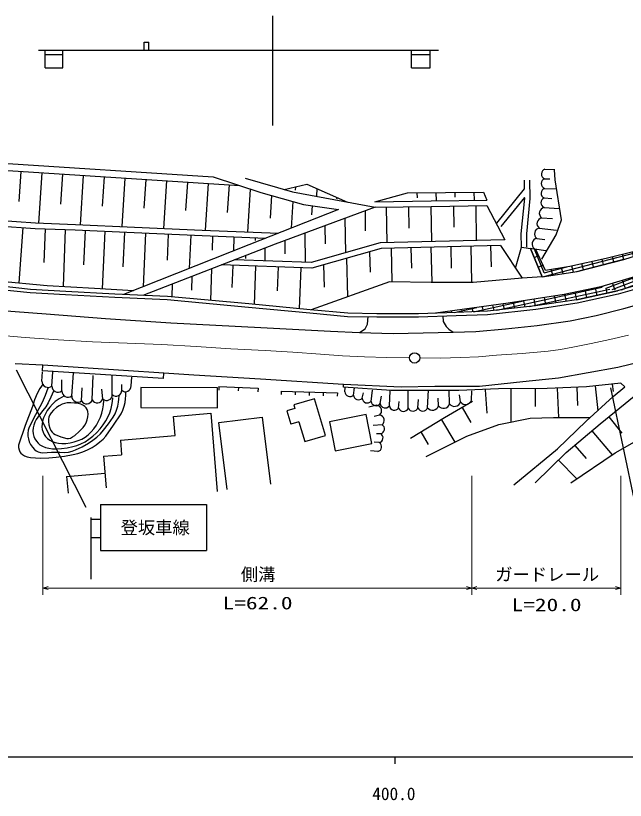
# Model space of a CAD drawing. Units: millimetres, scale not verified. Extents: x 40000 to 680000, y 20000 to 380000.
# Drawn here: x 413250 to 501255, y 198715 to 312044 of the extents above; entities that cross this region are included whole.
import ezdxf
from ezdxf.enums import TextEntityAlignment as Align

# ---------------------------------------------------------------- set-up
doc = ezdxf.new("R2010")
doc.units = ezdxf.units.MM
doc.header["$LTSCALE"] = 1000
doc.linetypes.add('CHAIN', pattern=[18.5, 12, -1.5, 3.5, -1.5])
for name, color, linetype, lineweight in [('M-BGD', 7, 'Continuous', 25), ('M-BMK', 2, 'CHAIN', 13), ('M-BMK-SRVR', 3, 'Continuous', 25), ('M-STR-HTXT', 7, 'Continuous', 13), ('M-STR-STRC', 7, 'Continuous', 25), ('M-TTL-BAND', 7, 'Continuous', 25)]:
    doc.layers.add(name, color=color, linetype=linetype, lineweight=lineweight)
doc.styles.add('ＭＳ ゴシック', font='')
doc.styles.get('ＭＳ ゴシック').set_extended_font_data('MS Gothic')

msp = doc.modelspace()

# ---------------------------------------------------------------- hatches: boundary and pattern name
at = {"layer": 'M-BGD'}
h = msp.add_hatch(dxfattribs=at)
h.set_pattern_fill('USER', color=256, style=0, pattern_type=2)
h.set_pattern_definition([(194.5237, (501026, 276847), (125.39, -484.022), []), (284.524, (501026, 276847), (2904.1, 752.34), []), (284.524, (499449, 276954), (2904.1, 752.34), [])])
h.paths.add_polyline_path([(512167, 280971), (510423, 280121), (505491, 278250), (501026, 276847), (494297, 275103), (489237, 274338), (489716, 275231), (493245, 275826), (498475, 276974), (502770, 278037), (506554, 279483), (511359, 281524)])
h = msp.add_hatch(dxfattribs=at)
h.set_pattern_fill('USER', color=256, style=0, pattern_type=2)
h.set_pattern_definition([(112.11, (489237, 274338), (-463.233, -188.19), []), (202.11, (489237, 274338), (1129.1, -2779.4), []), (202.11, (489135, 275916), (1129, -2779.4), [])])
h.paths.add_polyline_path([(489237, 274338), (487578, 278420), (488355, 278292), (489716, 275231)])
h = msp.add_hatch(dxfattribs=at)
h.set_pattern_fill('USER', color=256, style=0, pattern_type=2)
h.set_pattern_definition([(200.91, (511250, 275956), (178.45, -467.072), []), (290.91, (511250, 275956), (2802.4, 1070.7), []), (290.91, (509671, 275888), (2802.4, 1070.7), [])])
h.paths.add_polyline_path([(511250, 275956), (506511, 274145), (500110, 272293), (497707, 272891), (503532, 274615), (509152, 276789)])
h = msp.add_hatch(dxfattribs=at)
h.set_pattern_fill('USER', color=256, style=0, pattern_type=2)
h.set_pattern_definition([(192.3625, (500110, 272293), (107.048, -488.406), []), (282.363, (500110, 272293), (2930.44, 642.3), []), (282.363, (498538, 272461), (2930.44, 642.3), [])])
h.paths.add_polyline_path([(500110, 272293), (494232, 271005), (488282, 270118), (481346, 269352), (473855, 269080), (484355, 270512), (492414, 271784), (497707, 272891)])

# ---------------------------------------------------------------- linework, layer by layer
for p, q in [((450316, 312044), (450316, 296200)), ((431808, 308229), (432455, 308229)), ((431808, 307055), (431808, 308229)), ((432455, 307055), (432455, 308229)), ((416548, 307055), (474268, 307055)), ((417489, 304508), (417489, 307055)), ((417489, 306450), (420077, 306450)), ((420077, 304508), (420077, 307055)), ((470395, 304508), (470395, 307055)), ((470395, 306450), (473065, 306450)), ((473065, 304508), (473065, 307055)), ((417489, 304508), (420077, 304508)), ((470395, 304508), (473065, 304508)), ((407754, 290960), (441748, 288759)), ((409488, 289845), (445548, 287511)), ((413995, 289553), (413713, 285197)), ((417000, 289359), (416530, 282089)), ((420005, 289164), (419725, 284843)), ((489625, 289886), (491075, 289819)), ((491108, 288335), (491041, 289785)), ((423010, 288970), (422548, 281836)), ((426015, 288775), (425741, 284536)), ((429020, 288581), (428567, 281582)), ((432025, 288386), (431756, 284228)), ((435030, 288192), (434586, 281329)), ((438035, 287997), (437771, 283920)), ((441748, 288759), (448642, 286495)), ((446393, 288564), (453200, 286604)), ((486706, 287045), (486685, 288285)), ((487529, 285658), (487485, 288298)), ((489599, 288495), (490367, 288504)), ((492053, 282569), (491108, 288335)), ((441040, 287803), (440605, 281075)), ((444045, 287608), (443786, 283613)), ((447095, 287003), (446692, 280783)), ((452030, 286941), (455269, 287693)), ((453650, 287317), (453618, 286826)), ((455269, 287693), (461133, 285119)), ((456735, 287049), (456667, 286001)), ((482731, 282077), (486706, 287045)), ((489574, 287104), (491344, 287054)), ((448642, 286495), (454779, 284752)), ((450176, 286059), (449966, 282820)), ((453200, 286604), (465125, 284371)), ((459667, 285762), (459577, 285557)), ((465114, 285171), (469807, 286451)), ((469807, 286451), (480772, 286578)), ((471178, 286467), (471186, 285744)), ((473919, 286499), (473933, 285303)), ((476660, 286530), (476668, 285819)), ((479401, 286562), (479415, 285385)), ((480772, 286578), (481266, 285413)), ((483356, 281577), (486739, 285807)), ((486218, 280546), (486728, 285691)), ((486728, 285691), (486726, 285790)), ((487018, 280515), (487529, 285658)), ((489549, 285713), (490636, 285637)), ((453245, 285188), (452996, 281340)), ((454779, 284752), (459843, 284044)), ((456045, 284575), (455961, 283279)), ((465114, 285171), (473217, 285286)), ((465125, 284371), (473229, 284486)), ((473202, 284492), (473278, 279408)), ((473217, 285286), (481266, 285413)), ((473229, 284486), (481279, 284613)), ((476433, 284541), (476478, 281509)), ((479663, 284589), (479739, 279568)), ((481279, 284613), (483877, 279670)), ((459843, 284044), (446884, 278926)), ((465125, 284371), (450695, 279035)), ((463677, 283829), (463720, 280978)), ((466741, 284395), (466818, 279249)), ((469971, 284444), (470017, 281375)), ((489524, 284322), (491715, 284187)), ((409021, 282616), (416089, 282108)), ((460780, 282743), (460855, 277786)), ((489178, 282839), (490737, 282737)), ((491277, 280377), (492053, 282569)), ((408934, 281820), (416046, 281309)), ((414268, 281437), (413695, 273458)), ((416046, 281309), (421849, 281096)), ((416089, 282108), (421882, 281895)), ((417497, 281256), (417318, 276374)), ((420398, 281149), (420097, 272930)), ((421849, 281096), (430367, 280713)), ((421882, 281895), (430402, 281512)), ((430402, 281512), (440181, 281086)), ((440181, 281086), (451197, 280629)), ((457884, 281658), (457922, 279085)), ((488832, 281355), (491344, 281051)), ((423269, 281032), (423046, 276074)), ((426108, 280904), (425735, 272608)), ((428947, 280777), (428722, 275779)), ((430367, 280713), (440147, 280287)), ((431997, 280642), (431660, 272901)), ((435257, 280500), (435093, 276729)), ((438517, 280358), (438307, 275531)), ((440147, 280287), (449362, 279905)), ((441683, 280223), (441598, 278176)), ((444755, 280096), (444670, 278049)), ((447826, 279968), (447809, 279559)), ((454987, 280573), (455049, 276406)), ((486260, 278590), (486218, 280546)), ((487060, 278607), (487018, 280515)), ((489186, 276870), (491277, 280377)), ((446884, 278926), (428801, 271769)), ((450695, 279035), (431595, 271650)), ((452090, 279487), (452118, 277668)), ((465878, 279226), (455927, 276374)), ((483877, 279670), (465878, 279226)), ((483246, 278854), (466000, 278429)), ((481809, 278818), (481884, 275782)), ((483246, 278854), (486349, 274156)), ((488487, 279871), (489658, 279702)), ((449194, 278402), (449221, 276616)), ((466000, 278429), (456025, 275570)), ((464337, 277952), (464410, 274998)), ((467437, 278464), (467557, 273583)), ((470311, 278535), (470385, 275555)), ((473186, 278606), (473310, 273553)), ((476060, 278677), (476136, 275594)), ((478935, 278748), (479063, 273523)), ((485413, 275573), (486260, 278590)), ((486260, 278590), (487578, 278420)), ((487578, 278420), (489237, 274338)), ((488355, 278292), (487578, 278420)), ((488141, 278387), (489793, 278117)), ((489716, 275231), (488355, 278292)), ((502770, 278037), (498475, 276974)), ((501026, 276847), (505491, 278250)), ((455927, 276374), (444849, 276774)), ((446427, 277319), (446433, 276955)), ((461012, 276999), (461150, 271421)), ((498475, 276974), (493245, 275826)), ((494297, 275103), (501026, 276847)), ((441535, 275493), (441370, 270920)), ((456025, 275570), (442955, 276042)), ((444589, 275983), (444473, 272777)), ((447856, 275865), (447657, 270333)), ((451124, 275747), (451000, 272311)), ((454391, 275629), (454177, 269706)), ((457688, 276046), (457767, 272835)), ((493245, 275826), (489716, 275231)), ((438695, 274395), (438624, 272418)), ((489237, 274338), (486349, 274156)), ((489237, 274338), (494297, 275103)), ((503532, 274615), (497707, 272891)), ((410071, 273809), (417790, 273062)), ((435855, 273297), (435788, 271439)), ((467208, 273585), (455886, 269541)), ((473229, 273522), (467208, 273585)), ((479314, 273522), (473229, 273522)), ((486349, 274156), (479314, 273522)), ((506511, 274145), (500110, 272293)), ((506670, 273671), (500233, 271809)), ((415334, 272011), (411083, 272456)), ((415374, 272509), (411138, 272953)), ((420435, 271728), (415334, 272011)), ((420463, 272227), (415374, 272509)), ((417790, 273062), (424622, 272671)), ((427570, 271822), (420463, 272227)), ((424622, 272671), (430271, 272351)), ((497707, 272891), (492414, 271784)), ((500110, 272293), (494232, 271005)), ((427545, 271323), (420435, 271728)), ((435116, 270999), (427545, 271323)), ((435149, 271498), (427570, 271822)), ((446881, 269906), (435116, 270999)), ((446928, 270403), (435149, 271498)), ((492414, 271784), (484355, 270512)), ((494232, 271005), (488282, 270118)), ((500233, 271809), (494322, 270513)), ((455707, 269055), (446881, 269906)), ((455753, 269553), (446928, 270403)), ((484355, 270512), (473855, 269080)), ((488282, 270118), (481346, 269352)), ((494322, 270513), (488346, 269622)), ((497034, 268743), (501066, 269730)), ((501066, 269730), (504712, 270802)), ((408716, 269641), (417660, 268965)), ((417660, 268965), (426236, 268290)), ((461156, 268570), (455707, 269055)), ((461183, 269069), (455753, 269553)), ((465371, 268989), (461183, 269069)), ((471390, 268989), (465371, 268989)), ((476830, 269191), (471390, 268989)), ((476848, 268691), (471399, 268489)), ((474896, 268702), (474984, 267876)), ((481346, 269352), (476830, 269191)), ((481383, 268853), (476848, 268691)), ((488346, 269622), (481383, 268853)), ((493302, 267971), (497034, 268743)), ((426236, 268290), (435622, 267682)), ((435622, 267682), (448618, 267007)), ((465367, 268489), (461156, 268570)), ((463691, 266822), (464025, 267489)), ((464025, 267489), (464148, 268579)), ((471399, 268489), (465367, 268489)), ((474984, 267876), (475388, 267138)), ((488528, 267285), (493302, 267971)), ((448618, 267007), (458680, 266467)), ((458680, 266467), (462867, 266264)), ((462867, 266264), (463691, 266822)), ((475388, 267138), (475757, 266769)), ((475757, 266769), (476425, 266312)), ((476425, 266312), (479675, 266453)), ((479675, 266453), (483938, 266813)), ((483938, 266813), (488528, 267285)), ((462867, 266264), (467750, 266154)), ((467750, 266154), (476425, 266312)), ((506383, 262748), (500176, 261252)), ((417164, 261545), (413168, 261735)), ((417113, 260746), (417164, 261545)), ((434573, 259631), (417113, 260746)), ((434624, 260429), (417164, 261545)), ((500176, 261252), (491632, 259681)), ((417042, 259256), (417095, 260622)), ((418474, 258546), (418619, 260622)), ((421339, 257127), (421615, 260412)), ((424295, 256549), (424453, 260097)), ((427186, 257311), (427186, 260044)), ((429919, 258572), (430024, 259834)), ((434573, 259631), (434624, 260429)), ((438962, 260130), (434624, 260429)), ((448610, 259532), (438962, 260130)), ((460577, 258784), (448610, 259532)), ((491632, 259681), (486472, 259158)), ((419907, 257837), (419933, 259466)), ((428552, 257942), (428552, 258783)), ((442571, 258462), (442551, 257963)), ((442571, 258462), (448238, 258228)), ((460559, 258394), (460577, 258784)), ((467445, 257921), (460559, 258394)), ((468896, 258410), (460577, 258784)), ((473757, 258485), (468896, 258410)), ((480189, 258485), (473757, 258485)), ((486472, 259158), (480189, 258485)), ((495671, 258447), (489995, 258184)), ((500612, 258972), (495671, 258447)), ((496907, 258578), (497290, 254977)), ((499377, 258841), (499494, 257741)), ((499517, 257033), (501191, 258447)), ((501191, 258447), (500612, 258972)), ((422771, 256418), (422824, 258310)), ((425819, 256680), (425662, 258099)), ((431338, 258362), (431324, 255472)), ((442375, 258310), (431338, 258362)), ((442361, 255419), (442375, 258310)), ((445405, 258345), (445384, 257846)), ((448238, 258228), (448218, 257729)), ((451569, 257819), (451554, 257320)), ((451569, 257819), (459690, 257586)), ((453599, 257761), (453585, 257261)), ((455629, 257703), (455615, 257203)), ((457659, 257644), (457645, 257144)), ((459690, 257586), (459675, 257086)), ((460772, 257714), (460811, 258363)), ((462031, 257256), (462184, 258286)), ((463290, 256799), (463481, 257562)), ((464549, 256341), (464740, 257943)), ((467194, 255680), (467296, 257867)), ((477222, 257921), (467445, 257921)), ((469916, 255374), (469890, 257867)), ((472714, 255425), (472866, 257943)), ((475880, 255978), (475804, 257905)), ((482951, 258131), (477222, 257921)), ((477463, 256255), (477330, 257295)), ((479047, 256532), (479085, 257867)), ((481018, 257999), (481247, 254653)), ((489995, 258184), (482951, 258131)), ((484712, 258144), (484748, 253345)), ((488234, 258171), (488253, 255614)), ((491414, 258249), (491611, 253987)), ((494252, 258381), (494374, 255744)), ((456410, 256724), (453402, 255831)), ((457988, 251411), (456410, 256724)), ((465872, 256010), (466037, 257104)), ((468517, 255349), (468631, 256303)), ((471315, 255400), (471378, 256608)), ((474297, 255702), (474240, 256799)), ((475146, 253987), (479175, 256345)), ((495586, 253495), (499517, 257033)), ((497642, 253097), (502544, 257093)), ((431324, 255472), (442361, 255419)), ((453561, 255296), (452399, 254951)), ((453402, 255831), (453561, 255296)), ((465389, 255769), (464244, 255501)), ((477685, 255461), (478969, 253296)), ((436042, 254173), (441399, 254616)), ((436271, 251403), (436042, 254173)), ((441399, 254616), (442331, 243333)), ((442598, 253274), (448839, 254045)), ((448839, 254045), (450032, 244394)), ((452399, 254951), (452967, 253039)), ((463848, 254438), (458535, 253375)), ((464682, 250270), (463848, 254438)), ((465770, 254357), (465007, 254166)), ((470233, 251039), (475146, 253987)), ((483008, 253004), (487528, 253889)), ((487528, 253889), (490869, 253987)), ((490869, 253987), (493424, 253987)), ((493424, 253987), (496176, 253987)), ((498868, 254096), (500773, 251759)), ((443791, 243623), (442598, 253274)), ((454129, 253384), (452967, 253039)), ((454129, 253384), (454980, 250517)), ((458535, 253375), (459369, 249207)), ((466152, 252945), (464855, 252869)), ((474704, 253692), (476627, 250452)), ((478389, 251334), (483008, 253004)), ((491459, 249466), (495586, 253495)), ((492739, 248940), (497642, 253097)), ((465948, 251661), (465350, 251648)), ((471723, 251923), (472800, 250108)), ((496416, 252058), (499347, 248601)), ((499811, 248916), (504514, 251624)), ((428370, 250751), (436271, 251403)), ((428370, 250751), (428546, 248627)), ((454980, 250517), (457988, 251411)), ((472493, 248385), (478389, 251334)), ((459369, 249207), (464682, 250270)), ((465745, 250377), (465007, 250427)), ((485170, 244258), (491459, 249466)), ((493965, 249979), (495589, 248064)), ((425939, 248412), (428546, 248627)), ((425939, 248412), (426318, 243825)), ((465541, 249092), (464473, 249169)), ((488263, 244571), (492739, 248940)), ((493397, 244568), (499811, 248916)), ((491620, 247848), (494254, 245150)), ((420607, 245487), (426143, 245944)), ((420607, 245487), (420807, 243066))]:
    msp.add_line(p, q, dxfattribs=at)
for points in [[(417191, 258850), (416743, 258176), (416349, 257475), (415975, 256562), (415652, 255612), (414616, 252828), (413632, 250008), (413651, 249658), (413728, 249324), (413846, 249064), (414010, 248844), (414237, 248646), (414517, 248484), (414914, 248337), (415365, 248237), (416099, 248161), (416858, 248144), (418009, 248176), (419071, 248263), (420285, 248428), (421522, 248658), (422226, 248825), (422927, 249054), (423609, 249339), (424267, 249680), (424856, 250049), (425418, 250472), (425854, 250869), (426253, 251314), (427376, 252905), (428454, 254535), (428713, 255081), (428916, 255648), (429041, 256172), (429105, 256705), (429126, 257194), (429128, 257695)], [(417899, 258249), (417516, 257197), (417075, 256159), (416106, 254400), (415188, 252605), (415066, 252158), (415005, 251701), (415010, 251311), (415077, 250919), (415212, 250508), (415404, 250114), (415654, 249735), (415949, 249398), (416192, 249198), (416470, 249048), (416808, 248951), (417167, 248911), (418402, 248982), (419635, 248992), (420269, 248968), (420889, 249003), (421394, 249130), (421886, 249316), (422838, 249785), (423770, 250313), (424389, 250719), (424976, 251177), (425473, 251661), (425933, 252195), (426647, 253096), (427321, 254044), (427600, 254539), (427822, 255055), (427983, 255624), (428088, 256214), (428143, 256675), (428188, 257140)], [(418700, 257818), (418338, 256945), (417924, 256103), (417578, 255555), (417175, 255030), (416663, 254396), (416204, 253733), (415997, 253326), (415846, 252895), (415765, 252493), (415743, 252068), (415780, 251672), (415880, 251274), (416031, 250915), (416238, 250579), (416477, 250306), (416756, 250079), (417130, 249861), (417533, 249697), (418034, 249564), (418543, 249491), (419192, 249470), (419842, 249509), (420682, 249622), (421514, 249796), (422093, 249967), (422655, 250196), (423255, 250516), (423826, 250888), (424391, 251326), (424925, 251816), (425423, 252352), (425881, 252933), (426266, 253518), (426600, 254134), (426846, 254704), (427034, 255293), (427174, 256007), (427255, 256733), (427259, 256782), (427264, 256832)], [(420178, 257079), (419547, 256711), (418953, 256296), (418548, 255928), (418177, 255509), (417812, 254999), (417495, 254451), (417280, 253978), (417123, 253488), (417050, 253074), (417036, 252653), (417087, 252263), (417197, 251886), (417353, 251558), (417567, 251253), (417842, 250973), (418157, 250739), (418530, 250542), (418925, 250401), (419406, 250300), (419901, 250258), (420507, 250273), (421112, 250349), (421709, 250480), (422290, 250669), (422797, 250895), (423276, 251175), (423731, 251526), (424146, 251923), (424544, 252390), (424895, 252894), (425210, 253455), (425470, 254043), (425671, 254641), (425816, 255264), (425904, 255856), (425970, 256463)]]:
    msp.add_lwpolyline(points, dxfattribs=at)
msp.add_lwpolyline([(421719, 256093), (421187, 256134), (420671, 256114), (420297, 256046), (419934, 255919), (419521, 255703), (419131, 255429), (418724, 255076), (418362, 254683), (418166, 254393), (418028, 254078), (417968, 253764), (417966, 253427), (418041, 252939), (418180, 252444), (418312, 252136), (418490, 251869), (418690, 251692), (418930, 251562), (419788, 251238), (420633, 250984), (420884, 250982), (421139, 251044), (421463, 251199), (421784, 251422), (422435, 251987), (423003, 252558), (423237, 252877), (423435, 253253), (423581, 253669), (423671, 254114), (423694, 254503), (423656, 254872), (423573, 255155), (423434, 255411), (423251, 255607), (423024, 255760), (422665, 255911), (422265, 256012), (421998, 256057)], close=True, dxfattribs=at)
for centre, radius, start, end in [((489902, 289186), 754, 111.57824, 246.3385), ((489877, 287795), 754, 111.57824, 246.3385), ((489851, 286404), 754, 111.57824, 246.3385), ((489826, 285013), 754, 111.57824, 246.3385), ((489672, 283505), 830, 100.32603, 233.4471), ((489327, 282022), 830, 100.32603, 233.4471), ((488981, 280538), 830, 100.32603, 233.4471), ((488635, 279054), 830, 100.32603, 233.4471), ((417931, 259249), 889, 179.58057, 307.71062), ((419363, 258540), 889, 179.58057, 307.71062), ((429103, 258544), 816, 227.57164, 1.97864), ((420795, 257830), 889, 179.58057, 307.71062), ((426370, 257283), 816, 227.57164, 1.97864), ((427737, 257914), 816, 227.57164, 1.97864), ((461497, 257748), 726, 182.63675, 317.39703), ((422227, 257121), 889, 179.58057, 307.71062), ((423504, 256817), 835, 208.58424, 341.26998), ((425028, 256949), 835, 208.58424, 341.26998), ((462756, 257290), 726, 182.63675, 317.39703), ((464015, 256832), 726, 182.63675, 317.39703), ((465279, 256451), 738, 188.58362, 323.34389), ((476604, 256507), 896, 216.13057, 343.68843), ((478187, 256783), 896, 216.13057, 343.68843), ((465285, 254983), 792, 307.74387, 82.50414), ((466602, 256120), 738, 188.58362, 323.34389), ((467925, 255790), 738, 188.58362, 323.34389), ((469211, 255653), 758, 203.6615, 338.42176), ((470610, 255678), 758, 203.6615, 338.42176), ((472009, 255704), 758, 203.6615, 338.42176), ((473437, 255953), 896, 216.13057, 343.68843), ((475020, 256230), 896, 216.13057, 343.68843), ((465667, 253572), 792, 307.74387, 82.50414), ((465782, 252346), 704, 283.6181, 58.37838), ((465579, 251061), 704, 283.6181, 58.37838), ((465375, 249777), 704, 283.6181, 58.37838)]:
    msp.add_arc(centre, radius, start, end, dxfattribs=at)
at = {"layer": 'M-BMK'}
for points in [[(409842, 265992), (414602, 265571), (419367, 265211), (424348, 264958), (429342, 264758), (434324, 264544), (439314, 264273), (444293, 263944), (449281, 263663), (453261, 263437), (457249, 263151), (460419, 262919), (463592, 262748), (466837, 262659), (470095, 262615)], [(471595, 262602), (474545, 262596), (477502, 262651), (480074, 262789), (482653, 262987), (486382, 263269), (490105, 263611), (491887, 263850), (493669, 264151), (496345, 264680), (499018, 265269), (501738, 265922)]]:
    msp.add_lwpolyline(points, dxfattribs=at)
at = {"layer": 'M-BMK-SRVR'}
msp.add_circle((470845, 262609), 746, dxfattribs=at)
at = {"layer": 'M-STR-HTXT'}
for p, q in [((417164, 245585), (417164, 228374)), ((479085, 228374), (479085, 245585)), ((500612, 228374), (500612, 245585)), ((417164, 229374), (479085, 229374)), ((479085, 229374), (500612, 229374))]:
    msp.add_line(p, q, dxfattribs=at)
for points in [[(417914, 229158), (417164, 229374), (417914, 229588)], [(478335, 229590), (479085, 229374), (478335, 229160)], [(479835, 229158), (479085, 229374), (479835, 229588)], [(499862, 229590), (500612, 229374), (499862, 229160)]]:
    msp.add_lwpolyline(points, dxfattribs=at)
at = {"layer": 'M-STR-STRC'}
for p, q in [((413328, 260906), (423370, 241039)), ((499127, 258305), (502667, 241328)), ((425488, 241453), (440798, 241453)), ((425488, 241453), (425488, 234774)), ((440798, 241453), (440798, 234774)), ((424112, 239547), (424112, 230653)), ((424112, 239343), (425488, 239343)), ((424112, 236691), (425488, 236691)), ((425488, 234774), (440798, 234774))]:
    msp.add_line(p, q, dxfattribs=at)
at = {"layer": 'M-TTL-BAND'}
for p, q in [((40000, 205000), (579000, 205000)), ((468000, 205000), (468000, 204000))]:
    msp.add_line(p, q, dxfattribs=at)

# ---------------------------------------------------------------- texts
at = {"layer": 'M-STR-HTXT', "style": 'ＭＳ ゴシック'}
for s, p in [('側溝', (445749, 229874)), ('ガードレール', (482474, 229874))]:
    msp.add_text(s, height=1833, dxfattribs=at).set_placement(p, align=Align.BOTTOM_LEFT)
at = {"layer": 'M-STR-HTXT', "style": 'ＭＳ ゴシック', "width": 1.35}
for s, p in [('L=62.0', (443114, 225748)), ('L=20.0', (484838, 225483))]:
    msp.add_text(s, height=1833, dxfattribs=at).set_placement(p, align=Align.BOTTOM_LEFT)
at = {"layer": 'M-STR-STRC', "style": 'ＭＳ ゴシック'}
msp.add_text('登坂車線', height=1833, dxfattribs=at).set_placement((428390, 236628), align=Align.BOTTOM_LEFT)
at = {"layer": 'M-TTL-BAND', "style": 'ＭＳ ゴシック'}
msp.add_text('400.0', height=1833, dxfattribs=at).set_placement((467844, 198195), align=Align.BOTTOM_CENTER)

doc.saveas('drawing.dxf')
